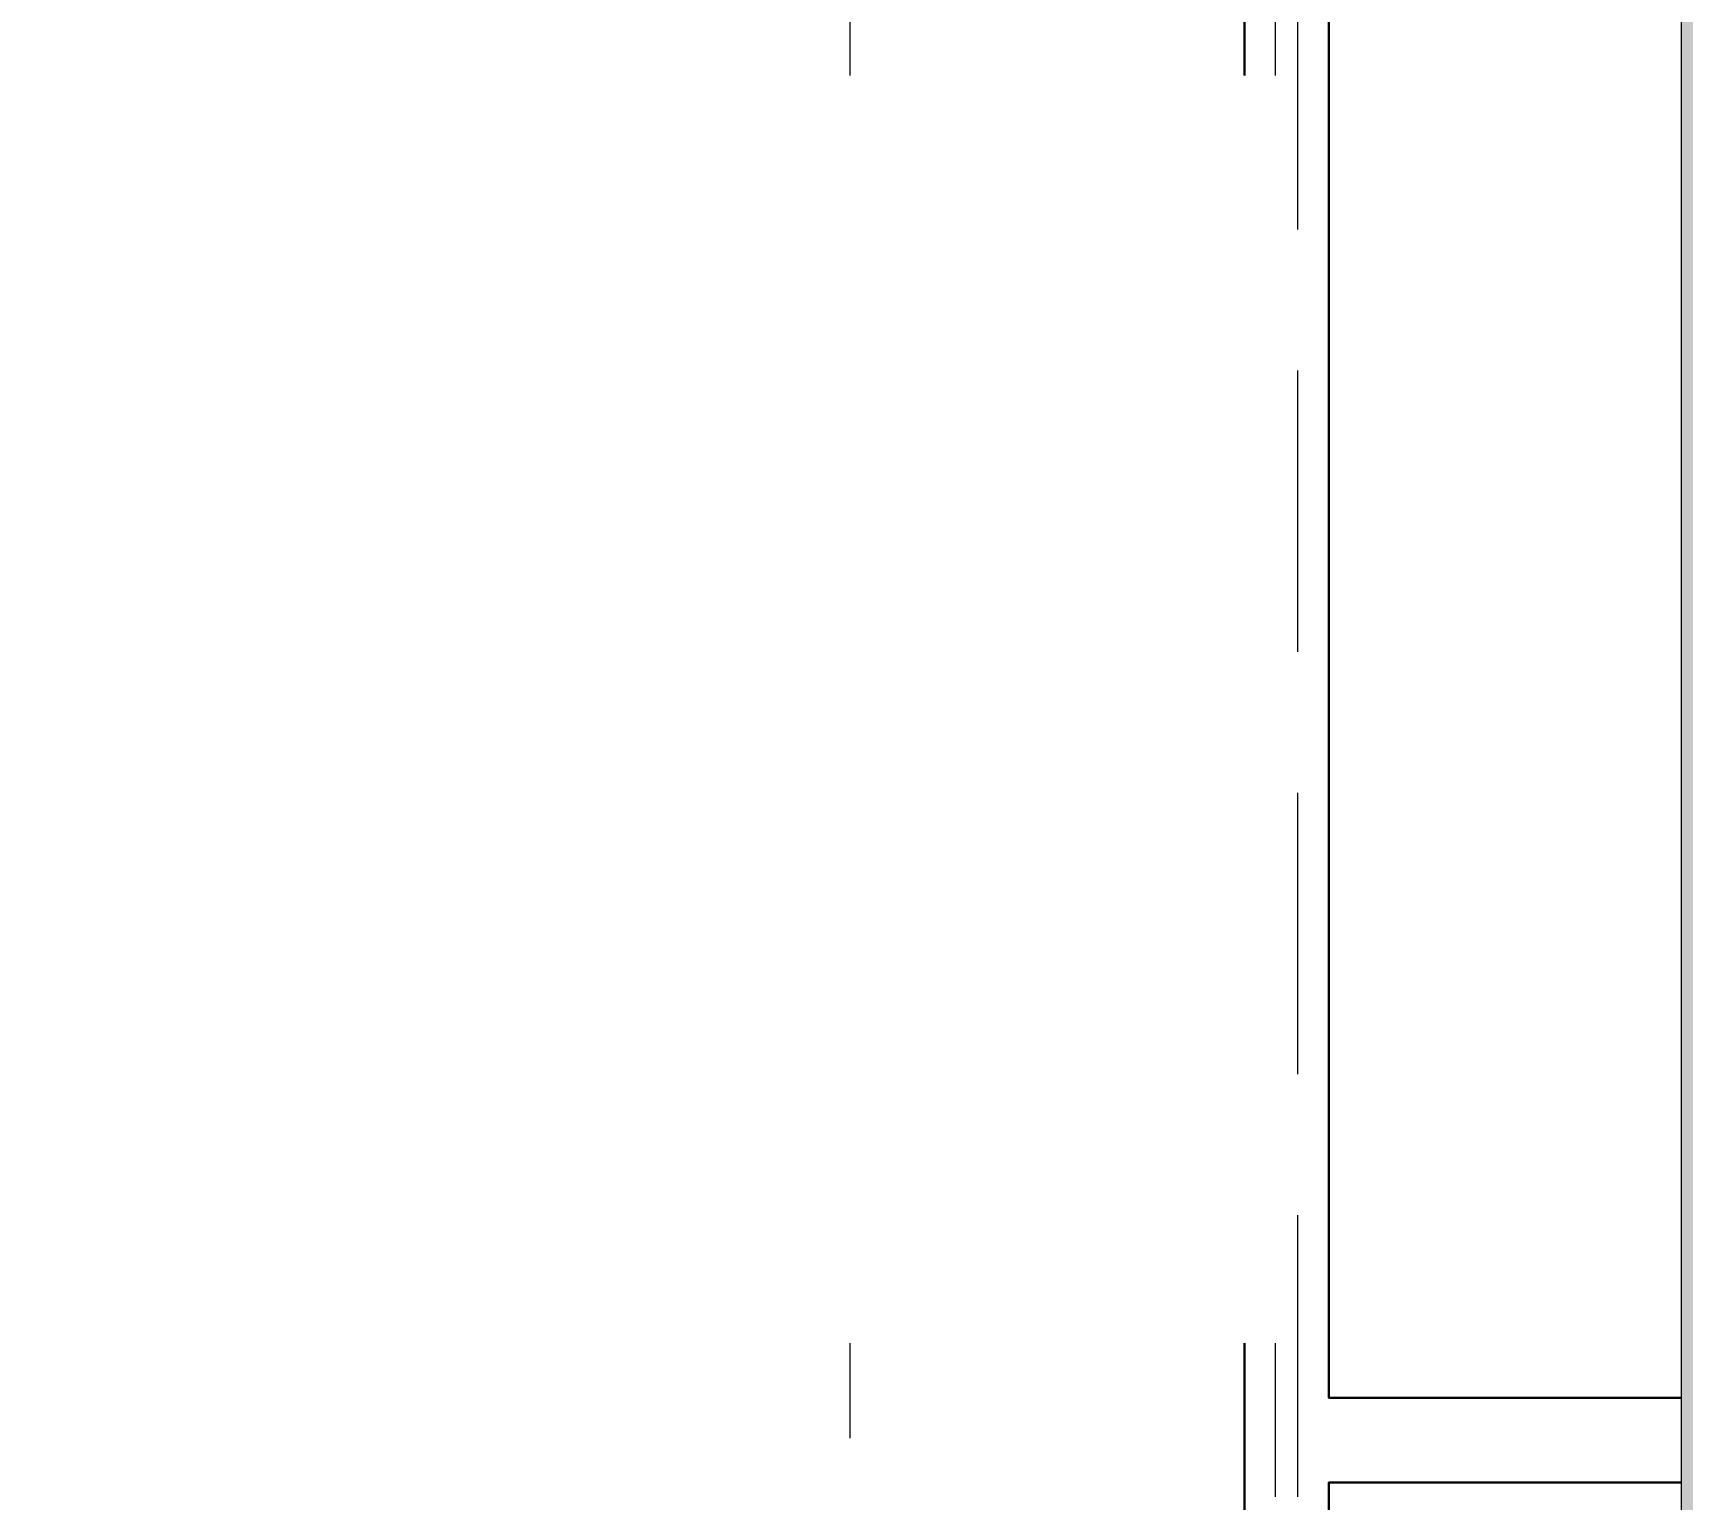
# Model space of a CAD drawing. Header units: metres. Extents: x 149 to 429, y -3 to 162.
# Drawn here: x 363.793 to 366.722, y 102.89 to 105.493 of the extents above; entities that cross this region are included whole.
import ezdxf

# ---------------------------------------------------------------- set-up
doc = ezdxf.new("R2010")
doc.units = ezdxf.units.M
doc.linetypes.add('IMPORT-Dashed _3_', pattern=[0.75, 0.5, -0.25])
doc.layers.add('1053_ARQ_BASE_MATADOURO_dwg', color=7, linetype='Continuous', lineweight=5, true_color=0x767676)
for name, color, linetype, lineweight in [('A-DETL', 7, 'Continuous', 5), ('A-DETL-GENF', 7, 'Continuous', 5), ('A-PAREDE', 7, 'Continuous', 30), ('A_PROJEÇÃO', 7, 'IMPORT-Dashed _3_', 5), ('G-ANNO-TEXT', 7, 'Continuous', 5)]:
    doc.layers.add(name, color=color, linetype=linetype, lineweight=lineweight)
doc.styles.add('Century Gothic_B_3', font='GOTHICB.TTF', dxfattribs={"height": 1.5})

# ---------------------------------------------------------------- blocks, each defined once
blk = doc.blocks.new('1053_ARQ_BASE_MATADOURO_dwg_arq geral tgov-4039641-TÉRREO 1_20 - Dependente 2')
at = {"layer": 'A-PAREDE', "color": 253, "true_color": 0xaaaaaa, "flags": 128}
blk.add_lwpolyline([(30.1053, 19.7332), (29.4796, 19.7332), (29.4796, 17.5382), (29.3296, 17.5382), (29.3296, 24.3382), (29.4796, 24.3382), (29.4796, 19.8832), (30.1053, 19.8832)], dxfattribs=at)
at = {"layer": 'A_PROJEÇÃO', "color": 253, "true_color": 0xaaaaaa}
blk.add_line((28.6296, 17.5617), (28.6296, 24.2546), dxfattribs=at)
at = {"layer": 'A_PROJEÇÃO', "color": 253, "true_color": 0xaaaaaa, "flags": 128}
for points in [[(29.3846, 16.7079), (29.3846, 21.3082), (29.3846, 25.0382)], [(29.4246, 16.7079), (29.4246, 21.3082), (29.4246, 25.0382)]]:
    blk.add_lwpolyline(points, dxfattribs=at)
blk = doc.blocks.new('1053_ARQ_BASE_MATADOURO_dwg-3625622-TÉRREO 1_20 - Dependente 2')
blk.add_blockref('1053_ARQ_BASE_MATADOURO_dwg_arq geral tgov-4039641-TÉRREO 1_20 - Dependente 2', (130.2098, 83.186))

msp = doc.modelspace()

# ---------------------------------------------------------------- hatches: boundary and pattern name
at = {"layer": 'A-DETL-GENF', "true_color": 0xffff00}
h = msp.add_hatch(color=2, dxfattribs=at)
h.paths.add_polyline_path([(365.8845, 99.7704), (366.9273, 99.7791), (366.9273, 110.2375), (345.3444, 110.2375), (345.3444, 99.7704), (365.7098, 99.7704)])
h.paths.add_polyline_path([(348.6358, 99.8939), (345.729, 99.8939), (345.729, 109.9402), (366.7201, 109.9402), (366.7201, 99.8939), (349.5005, 99.8939)])

# ---------------------------------------------------------------- linework, layer by layer
at = {"layer": 'A-DETL'}
msp.add_line((366.7201, 109.9402), (366.7201, 99.8939), dxfattribs=at)

# ---------------------------------------------------------------- block references
at = {"layer": '1053_ARQ_BASE_MATADOURO_dwg', "color": 253, "true_color": 0xaaaaaa}
msp.add_blockref('1053_ARQ_BASE_MATADOURO_dwg-3625622-TÉRREO 1_20 - Dependente 2', (206.405, 0), dxfattribs=at)

# ---------------------------------------------------------------- next in the draw order: texts
at = {"layer": 'G-ANNO-TEXT', "color": 1, "true_color": 0xff0000, "insert": (349.5491, 105.0419), "char_height": 1.5, "width": 16.113919, "attachment_point": 1, "style": 'Century Gothic_B_3', "bg_fill": 3, "box_fill_scale": 1.25, "bg_fill_color": 256, "bg_fill_true_color": 13158600, "bg_fill_transparency": 0}
msp.add_mtext('PRANCHA 04', dxfattribs=at)

doc.saveas('drawing.dxf')
